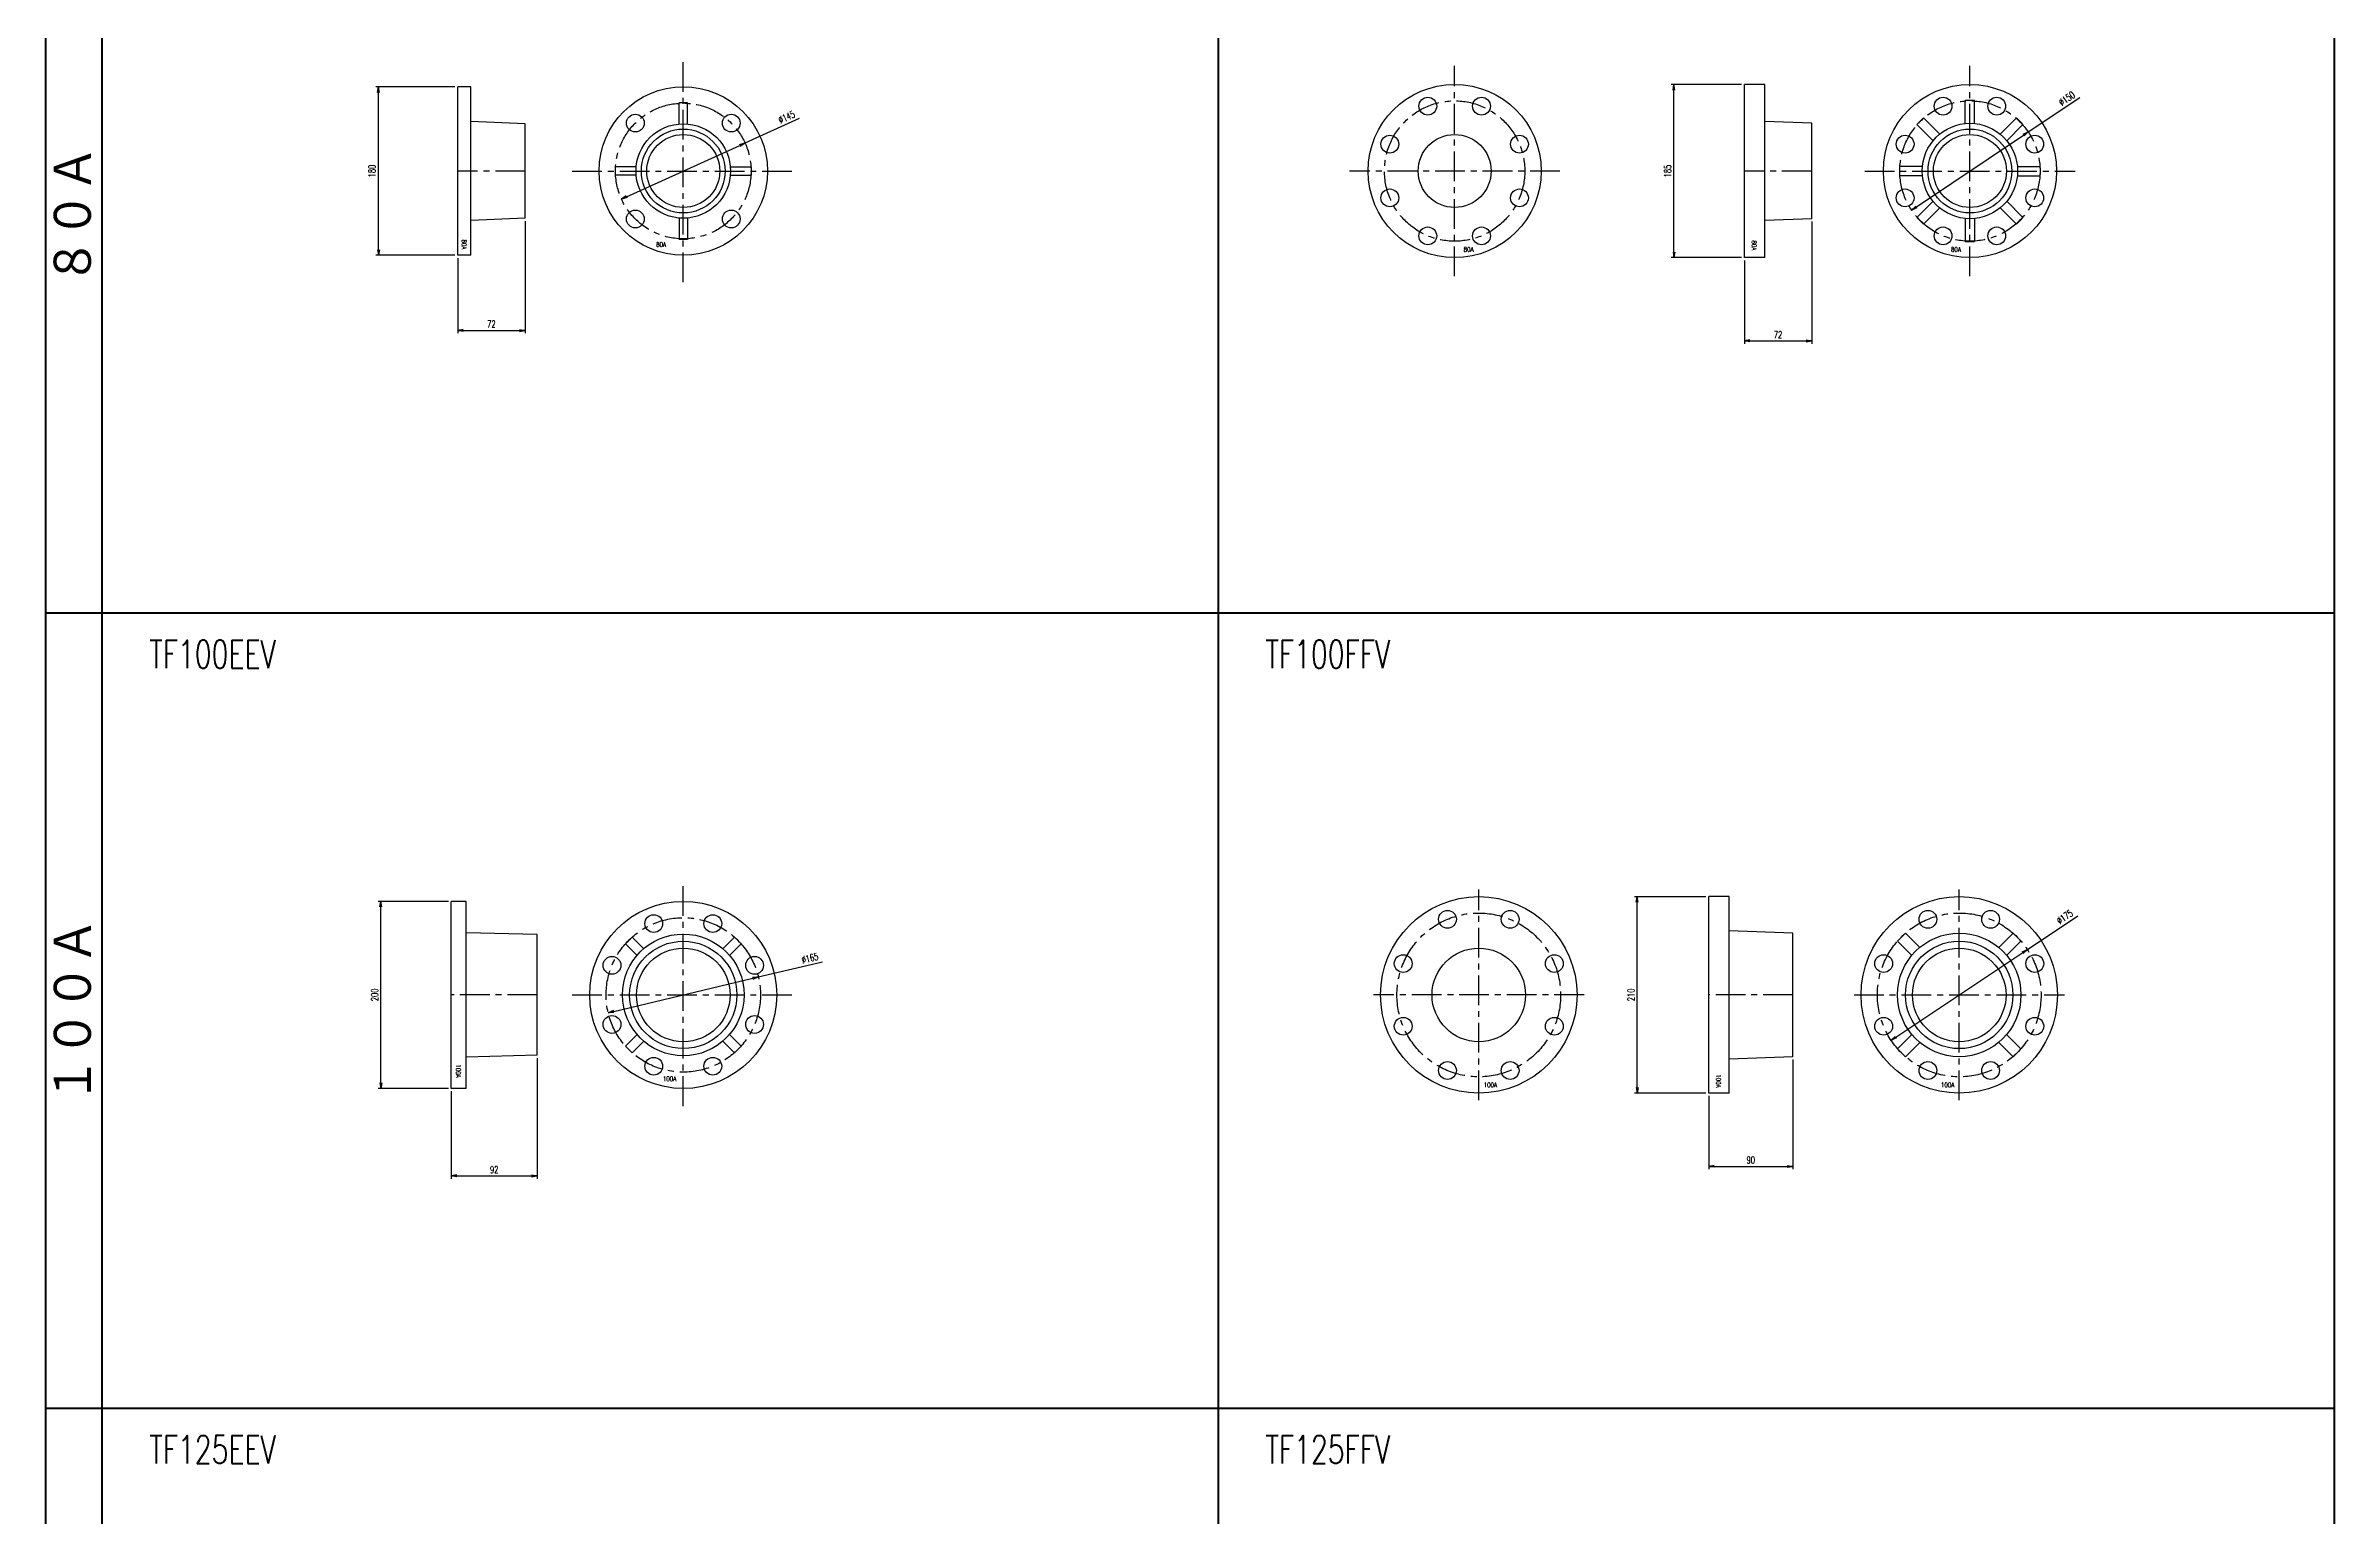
# Model space of a CAD drawing. Header units: millimetres. Extents: x 1711 to 90196, y -23291 to 8516.
# Drawn here: x 35937 to 38383, y -18806 to -17235 of the extents above; entities that cross this region are included whole.
import ezdxf
from ezdxf.enums import TextEntityAlignment as Align

# ---------------------------------------------------------------- set-up
doc = ezdxf.new("R2010")
doc.units = ezdxf.units.MM
doc.header["$PDMODE"] = 35
doc.linetypes.add('CENTER', pattern=[50.8, 31.75, -6.35, 6.35, -6.35])
for name, color, linetype in [('CEN', 2, 'CENTER'), ('寸法', 2, 'Continuous'), ('配管-CVP', 4, 'Continuous'), ('＃配管（PVC)', 21, 'Continuous')]:
    doc.layers.add(name, color=color, linetype=linetype)
doc.layers.add('line', color=153, linetype='Continuous', lineweight=50)
doc.styles.add('kpk', font='romans.shx', dxfattribs={"width": 0.7, "bigfont": 'extfont2.shx'})
doc.styles.get("Standard").update_dxf_attribs({"font": 'romans.shx', "bigfont": 'extfont.shx'})
doc.dimstyles.new('KPK-3', dxfattribs={"dimscale": 3, "dimtxt": 2.5, "dimasz": 2, "dimexe": 1, "dimexo": 1, "dimgap": 1, "dimtad": 3, "dimdec": 1, "dimdsep": 46, "dimtxsty": 'kpk', "dimblk": 'OPEN', "dimcen": 2.5, "dimclrd": 2, "dimclre": 2, "dimclrt": 4, "dimadec": 1, "dimazin": 2, "dimtfac": 1, "dimtdec": 1, "dimtmove": 0, "dimatfit": 2, "dimldrblk": 'OPEN', "dimfxl": 0, "dimlwd": -1, "dimlwe": -1, "dimarcsym": 0})

# ---------------------------------------------------------------- blocks, each defined once
blk = doc.blocks.new('_Open')
at = {"color": 0, "linetype": 'ByBlock', "lineweight": -2}
for p, q in [((-1, 0.17), (0, 0)), ((-1, -0.17), (0, 0)), ((0, 0), (-1, 0))]:
    blk.add_line(p, q, dxfattribs=at)
blk = doc.blocks.new('*D1947')
at = {"layer": 'Defpoints', "color": 0, "transparency": 16777216}
for p in [(38055.3, -18200.8), (37909.7, -18297.9)]:
    blk.add_point(p, dxfattribs=at)
at = {"layer": '寸法', "color": 2, "transparency": 16777216}
for p, q in [((38055.3, -18200.8), (38109.1, -18164.9)), ((37914.7, -18294.6), (38050.3, -18204.2))]:
    blk.add_line(p, q, dxfattribs=at)
at = {"layer": '寸法', "color": 2, "transparency": 16777216, "xscale": 6, "yscale": 6, "zscale": 6}
for p, rotation in [((38055.3, -18200.8), 33.70120844971775), ((37909.7, -18297.9), 213.7012084497177)]:
    blk.add_blockref('_Open', p, dxfattribs=dict(at, rotation=rotation))
at = {"layer": '寸法', "color": 4, "transparency": 16777216, "insert": (38095.3, -18166), "char_height": 7.5, "attachment_point": 5, "rotation": 33.7012, "style": 'kpk', "bg_fill": 3, "box_fill_scale": 1.1, "bg_fill_color": 256, "bg_fill_true_color": 13158600, "bg_fill_transparency": 0}
blk.add_mtext('∅175', dxfattribs=at)
blk = doc.blocks.new('*D1951')
at = {"layer": 'Defpoints', "color": 0, "transparency": 16777216}
for p in [(37638.2, -18144.4), (37714.6, -18144.4), (37714.6, -18354.4)]:
    blk.add_point(p, dxfattribs=at)
at = {"layer": '寸法', "color": 2, "transparency": 16777216}
for p, q in [((37711.6, -18144.4), (37635.2, -18144.4)), ((37638.2, -18348.4), (37638.2, -18150.4)), ((37711.6, -18354.4), (37635.2, -18354.4))]:
    blk.add_line(p, q, dxfattribs=at)
at = {"layer": '寸法', "color": 2, "transparency": 16777216, "xscale": 6, "yscale": 6, "zscale": 6}
for p, rotation in [((37638.2, -18144.4), 90), ((37638.2, -18354.4), 270)]:
    blk.add_blockref('_Open', p, dxfattribs=dict(at, rotation=rotation))
at = {"layer": '寸法', "color": 4, "transparency": 16777216, "insert": (37631.5, -18249.4), "char_height": 7.5, "attachment_point": 5, "rotation": 90, "style": 'kpk', "bg_fill": 3, "box_fill_scale": 1.1, "bg_fill_color": 256, "bg_fill_true_color": 13158600, "bg_fill_transparency": 0}
blk.add_mtext('210', dxfattribs=at)
blk = doc.blocks.new('*D1952')
at = {"layer": 'Defpoints', "color": 0, "transparency": 16777216}
for p in [(37824.7, -17420), (37752.7, -17461.5), (37824.7, -17550.5)]:
    blk.add_point(p, dxfattribs=at)
at = {"layer": '寸法', "color": 2, "transparency": 16777216}
for p, q in [((37824.7, -17423), (37824.7, -17553.5)), ((37752.7, -17464.5), (37752.7, -17553.5)), ((37758.7, -17550.5), (37818.7, -17550.5))]:
    blk.add_line(p, q, dxfattribs=at)
at = {"layer": '寸法', "color": 2, "transparency": 16777216, "xscale": 6, "yscale": 6, "zscale": 6, "rotation": 180}
blk.add_blockref('_Open', (37752.7, -17550.5), dxfattribs=at)
at = {"layer": '寸法', "color": 2, "transparency": 16777216, "xscale": 6, "yscale": 6, "zscale": 6}
blk.add_blockref('_Open', (37824.7, -17550.5), dxfattribs=at)
at = {"layer": '寸法', "color": 4, "transparency": 16777216, "insert": (37788.7, -17543.7), "char_height": 7.5, "attachment_point": 5, "style": 'kpk', "bg_fill": 3, "box_fill_scale": 1.1, "bg_fill_color": 256, "bg_fill_true_color": 13158600, "bg_fill_transparency": 0}
blk.add_mtext('72', dxfattribs=at)
blk = doc.blocks.new('*D1953')
at = {"layer": 'Defpoints', "color": 0, "transparency": 16777216}
for p in [(37804.6, -18315.4), (37714.6, -18354.4), (37804.6, -18432.6)]:
    blk.add_point(p, dxfattribs=at)
at = {"layer": '寸法', "color": 2, "transparency": 16777216}
for p, q in [((37804.6, -18318.4), (37804.6, -18435.6)), ((37714.6, -18357.4), (37714.6, -18435.6)), ((37720.6, -18432.6), (37798.6, -18432.6))]:
    blk.add_line(p, q, dxfattribs=at)
at = {"layer": '寸法', "color": 2, "transparency": 16777216, "xscale": 6, "yscale": 6, "zscale": 6, "rotation": 180}
blk.add_blockref('_Open', (37714.6, -18432.6), dxfattribs=at)
at = {"layer": '寸法', "color": 2, "transparency": 16777216, "xscale": 6, "yscale": 6, "zscale": 6}
blk.add_blockref('_Open', (37804.6, -18432.6), dxfattribs=at)
at = {"layer": '寸法', "color": 4, "transparency": 16777216, "insert": (37759.6, -18425.9), "char_height": 7.5, "attachment_point": 5, "style": 'kpk', "bg_fill": 3, "box_fill_scale": 1.1, "bg_fill_color": 256, "bg_fill_true_color": 13158600, "bg_fill_transparency": 0}
blk.add_mtext('90', dxfattribs=at)
blk = doc.blocks.new('*D1954')
at = {"layer": 'Defpoints', "color": 0, "transparency": 16777216}
for p in [(37677.5, -17276.5), (37752.7, -17276.5), (37752.7, -17461.5)]:
    blk.add_point(p, dxfattribs=at)
at = {"layer": '寸法', "color": 2, "transparency": 16777216}
for p, q in [((37749.7, -17276.5), (37674.5, -17276.5)), ((37677.5, -17455.5), (37677.5, -17282.5)), ((37749.7, -17461.5), (37674.5, -17461.5))]:
    blk.add_line(p, q, dxfattribs=at)
at = {"layer": '寸法', "color": 2, "transparency": 16777216, "xscale": 6, "yscale": 6, "zscale": 6}
for p, rotation in [((37677.5, -17276.5), 90), ((37677.5, -17461.5), 270)]:
    blk.add_blockref('_Open', p, dxfattribs=dict(at, rotation=rotation))
at = {"layer": '寸法', "color": 4, "transparency": 16777216, "insert": (37670.8, -17369), "char_height": 7.5, "attachment_point": 5, "rotation": 90, "style": 'kpk', "bg_fill": 3, "box_fill_scale": 1.1, "bg_fill_color": 256, "bg_fill_true_color": 13158600, "bg_fill_transparency": 0}
blk.add_mtext('185', dxfattribs=at)
blk = doc.blocks.new('*D1955')
at = {"layer": 'Defpoints', "color": 0, "transparency": 16777216}
for p in [(38056.2, -17327.2), (37931.6, -17410.7)]:
    blk.add_point(p, dxfattribs=at)
at = {"layer": '寸法', "color": 2, "transparency": 16777216}
for p, q in [((38056.2, -17327.2), (38111.4, -17290.3)), ((37936.6, -17407.3), (38051.2, -17330.6))]:
    blk.add_line(p, q, dxfattribs=at)
at = {"layer": '寸法', "color": 2, "transparency": 16777216, "xscale": 6, "yscale": 6, "zscale": 6}
for p, rotation in [((38056.2, -17327.2), 33.79635234557486), ((37931.6, -17410.7), 213.7963523455749)]:
    blk.add_blockref('_Open', p, dxfattribs=dict(at, rotation=rotation))
at = {"layer": '寸法', "color": 4, "transparency": 16777216, "insert": (38097.5, -17291.5), "char_height": 7.5, "attachment_point": 5, "rotation": 33.7964, "style": 'kpk', "bg_fill": 3, "box_fill_scale": 1.1, "bg_fill_color": 256, "bg_fill_true_color": 13158600, "bg_fill_transparency": 0}
blk.add_mtext('∅150', dxfattribs=at)
blk = doc.blocks.new('*D3117')
at = {"layer": 'Defpoints', "color": 0, "transparency": 16777216}
for p in [(36292.4, -17279), (36377.1, -17279), (36377.1, -17459)]:
    blk.add_point(p, dxfattribs=at)
at = {"layer": '寸法', "color": 2, "transparency": 16777216}
for p, q in [((36374.1, -17279), (36289.4, -17279)), ((36292.4, -17453), (36292.4, -17285)), ((36374.1, -17459), (36289.4, -17459))]:
    blk.add_line(p, q, dxfattribs=at)
at = {"layer": '寸法', "color": 2, "transparency": 16777216, "xscale": 6, "yscale": 6, "zscale": 6}
for p, rotation in [((36292.4, -17279), 90), ((36292.4, -17459), 270)]:
    blk.add_blockref('_Open', p, dxfattribs=dict(at, rotation=rotation))
at = {"layer": '寸法', "color": 4, "transparency": 16777216, "insert": (36285.6, -17369), "char_height": 7.5, "attachment_point": 5, "rotation": 90, "style": 'kpk', "bg_fill": 3, "box_fill_scale": 1.1, "bg_fill_color": 256, "bg_fill_true_color": 13158600, "bg_fill_transparency": 0}
blk.add_mtext('180', dxfattribs=at)
blk = doc.blocks.new('*D3118')
at = {"layer": 'Defpoints', "color": 0, "transparency": 16777216}
for p in [(36684.3, -17339), (36552.3, -17398.9)]:
    blk.add_point(p, dxfattribs=at)
at = {"layer": '寸法', "color": 2, "transparency": 16777216}
for p, q in [((36684.3, -17339), (36742.6, -17312.5)), ((36557.7, -17396.5), (36678.8, -17341.5))]:
    blk.add_line(p, q, dxfattribs=at)
at = {"layer": '寸法', "color": 2, "transparency": 16777216, "xscale": 6, "yscale": 6, "zscale": 6}
for p, rotation in [((36684.3, -17339), 24.43038676664701), ((36552.3, -17398.9), 204.430386766647)]:
    blk.add_blockref('_Open', p, dxfattribs=dict(at, rotation=rotation))
at = {"layer": '寸法', "color": 4, "transparency": 16777216, "insert": (36728.8, -17311.3), "char_height": 7.5, "attachment_point": 5, "rotation": 24.4304, "style": 'kpk', "bg_fill": 3, "box_fill_scale": 1.1, "bg_fill_color": 256, "bg_fill_true_color": 13158600, "bg_fill_transparency": 0}
blk.add_mtext('∅145', dxfattribs=at)
blk = doc.blocks.new('*D3119')
at = {"layer": 'Defpoints', "color": 0, "transparency": 16777216}
for p in [(36449.1, -17419.5), (36377.1, -17459), (36449.1, -17539.3)]:
    blk.add_point(p, dxfattribs=at)
at = {"layer": '寸法', "color": 2, "transparency": 16777216}
for p, q in [((36449.1, -17422.5), (36449.1, -17542.3)), ((36377.1, -17462), (36377.1, -17542.3)), ((36383.1, -17539.3), (36443.1, -17539.3))]:
    blk.add_line(p, q, dxfattribs=at)
at = {"layer": '寸法', "color": 2, "transparency": 16777216, "xscale": 6, "yscale": 6, "zscale": 6, "rotation": 180}
blk.add_blockref('_Open', (36377.1, -17539.3), dxfattribs=at)
at = {"layer": '寸法', "color": 2, "transparency": 16777216, "xscale": 6, "yscale": 6, "zscale": 6}
blk.add_blockref('_Open', (36449.1, -17539.3), dxfattribs=at)
at = {"layer": '寸法', "color": 4, "transparency": 16777216, "insert": (36413.1, -17532.5), "char_height": 7.5, "attachment_point": 5, "style": 'kpk', "bg_fill": 3, "box_fill_scale": 1.1, "bg_fill_color": 256, "bg_fill_true_color": 13158600, "bg_fill_transparency": 0}
blk.add_mtext('72', dxfattribs=at)
blk = doc.blocks.new('*D3120')
at = {"layer": 'Defpoints', "color": 0, "transparency": 16777216}
for p in [(36295, -18149.4), (36370.1, -18149.4), (36370.1, -18349.4)]:
    blk.add_point(p, dxfattribs=at)
at = {"layer": '寸法', "color": 2, "transparency": 16777216}
for p, q in [((36367.1, -18149.4), (36292, -18149.4)), ((36295, -18343.4), (36295, -18155.4)), ((36367.1, -18349.4), (36292, -18349.4))]:
    blk.add_line(p, q, dxfattribs=at)
at = {"layer": '寸法', "color": 2, "transparency": 16777216, "xscale": 6, "yscale": 6, "zscale": 6}
for p, rotation in [((36295, -18149.4), 90), ((36295, -18349.4), 270)]:
    blk.add_blockref('_Open', p, dxfattribs=dict(at, rotation=rotation))
at = {"layer": '寸法', "color": 4, "transparency": 16777216, "insert": (36288.3, -18249.4), "char_height": 7.5, "attachment_point": 5, "rotation": 90, "style": 'kpk', "bg_fill": 3, "box_fill_scale": 1.1, "bg_fill_color": 256, "bg_fill_true_color": 13158600, "bg_fill_transparency": 0}
blk.add_mtext('200', dxfattribs=at)
blk = doc.blocks.new('*D3121')
at = {"layer": 'Defpoints', "color": 0, "transparency": 16777216}
for p in [(36698.5, -18230.2), (36538, -18268.5)]:
    blk.add_point(p, dxfattribs=at)
at = {"layer": '寸法', "color": 2, "transparency": 16777216}
for p, q in [((36698.5, -18230.2), (36767, -18213.9)), ((36543.9, -18267.1), (36692.7, -18231.6))]:
    blk.add_line(p, q, dxfattribs=at)
at = {"layer": '寸法', "color": 2, "transparency": 16777216, "xscale": 6, "yscale": 6, "zscale": 6}
for p, rotation in [((36698.5, -18230.2), 13.42436588702521), ((36538, -18268.5), 193.4243658870252)]:
    blk.add_blockref('_Open', p, dxfattribs=dict(at, rotation=rotation))
at = {"layer": '寸法', "color": 4, "transparency": 16777216, "insert": (36753.7, -18210.1), "char_height": 7.5, "attachment_point": 5, "rotation": 13.4244, "style": 'kpk', "bg_fill": 3, "box_fill_scale": 1.1, "bg_fill_color": 256, "bg_fill_true_color": 13158600, "bg_fill_transparency": 0}
blk.add_mtext('∅165', dxfattribs=at)
blk = doc.blocks.new('*D3122')
at = {"layer": 'Defpoints', "color": 0, "transparency": 16777216}
for p in [(36462.1, -18313.9), (36370.1, -18349.4), (36462.1, -18442.8)]:
    blk.add_point(p, dxfattribs=at)
at = {"layer": '寸法', "color": 2, "transparency": 16777216}
for p, q in [((36462.1, -18316.9), (36462.1, -18445.8)), ((36370.1, -18352.4), (36370.1, -18445.8)), ((36376.1, -18442.8), (36456.1, -18442.8))]:
    blk.add_line(p, q, dxfattribs=at)
at = {"layer": '寸法', "color": 2, "transparency": 16777216, "xscale": 6, "yscale": 6, "zscale": 6, "rotation": 180}
blk.add_blockref('_Open', (36370.1, -18442.8), dxfattribs=at)
at = {"layer": '寸法', "color": 2, "transparency": 16777216, "xscale": 6, "yscale": 6, "zscale": 6}
blk.add_blockref('_Open', (36462.1, -18442.8), dxfattribs=at)
at = {"layer": '寸法', "color": 4, "transparency": 16777216, "insert": (36416.1, -18436.1), "char_height": 7.5, "attachment_point": 5, "style": 'kpk', "bg_fill": 3, "box_fill_scale": 1.1, "bg_fill_color": 256, "bg_fill_true_color": 13158600, "bg_fill_transparency": 0}
blk.add_mtext('92', dxfattribs=at)
blk = doc.blocks.new('A$Cad8c2615')
at = {"layer": 'line'}
for p, q in [((0, -11777.5), (0, 0)), ((60, 0), (60, -11777.5)), ((2446.7, 0), (2446.7, -11777.5)), ((1253.3, -160), (1253.3, -11777.5)), ((0, -6327.5), (2446.7, -6327.5)), ((0, -7177.5), (2446.7, -7177.5))]:
    blk.add_line(p, q, dxfattribs=at)
at = {"layer": 'line', "char_height": 45, "attachment_point": 5, "rotation": 90}
for s, insert in [('８０Ａ', (30, -5902.5)), ('１００Ａ', (30, -6752.5))]:
    blk.add_mtext(s, dxfattribs=dict(at, insert=insert))
at = {"layer": 'line', "char_height": 30, "attachment_point": 4}
for s, insert in [('{\\W0.7;TF100EEV}', (110.7, -6371.6)), ('{\\W0.7;TF100FFV}', (1304, -6371.6)), ('{\\W0.7;TF125EEV}', (110.7, -7221.6)), ('{\\W0.7;TF125FFV}', (1304, -7221.6))]:
    blk.add_mtext(s, dxfattribs=dict(at, insert=insert))
blk = doc.blocks.new('TS-F-(JIS10K)80A-T')
at = {"layer": '＃配管（PVC)', "color": 2, "linetype": 'CENTER'}
for p, q in [((0, -112.5), (0, 112.5)), ((-112.5, 0), (112.5, 0))]:
    blk.add_line(p, q, dxfattribs=at)
at = {"layer": '＃配管（PVC)', "color": 0, "linetype": 'ByBlock'}
for p, q in [((-5, 50.75431), (-5, 75.229941)), ((5, 50.75431), (5, 75.229941)), ((-39.424251, 32.353183), (-56.731135, 49.660068)), ((-32.353183, 39.424251), (-49.660068, 56.731136)), ((32.353183, 39.424251), (49.660067, 56.731136)), ((39.424251, 32.353183), (56.731135, 49.660068)), ((-50.75431, 5), (-75.229941, 5)), ((50.75431, 5), (75.229941, 5)), ((-50.75431, -5), (-75.229941, -5)), ((50.75431, -5), (75.229941, -5)), ((-39.424251, -32.353183), (-56.731135, -49.660067)), ((-32.353183, -39.42425), (-49.660068, -56.731135)), ((32.353183, -39.42425), (49.660067, -56.731135)), ((39.424251, -32.353183), (56.731135, -49.660067)), ((-5, -50.75431), (-5, -75.22994)), ((5, -50.75431), (5, -75.22994))]:
    blk.add_line(p, q, dxfattribs=at)
for centre, radius in [((0, 0), 92.5), ((-28.701258, 69.290965), 9.5), ((28.701257, 69.290965), 9.5), ((0, 0), 51), ((-69.290965, 28.701258), 9.5), ((0, 0), 44.8), ((0, 0), 39), ((69.290965, 28.701258), 9.5), ((-69.290965, -28.701257), 9.5), ((69.290965, -28.701257), 9.5), ((-28.701258, -69.290965), 9.5), ((28.701257, -69.290965), 9.5)]:
    blk.add_circle(centre, radius, dxfattribs=at)
at = {"layer": '＃配管（PVC)', "color": 2, "linetype": 'CENTER'}
blk.add_circle((0, 0), 75, dxfattribs=at)
at = {"layer": '＃配管（PVC)', "color": 0, "linetype": 'ByBlock'}
for start, end in [(86.197549, 93.802451), (131.197549, 138.802451), (41.197549, 48.802451), (176.197549, 183.802451), (356.197549, 3.802451), (221.197549, 228.802451), (311.197549, 318.802451), (266.197549, 273.802451)]:
    blk.add_arc((0, 0), 75.395915, start, end, dxfattribs=at)
at = {"layer": 'Defpoints', "color": 6, "style": 'kpk', "width": 0.7}
blk.add_text('80A', height=5, dxfattribs=at).set_placement((-14.944447, -83.711495), align=Align.MIDDLE)
blk = doc.blocks.new('TS-F-(JIS10K)80A-F')
at = {"layer": '＃配管（PVC)', "color": 0, "linetype": 'ByBlock'}
for p, q in [((0, -92.5), (0, 92.5)), ((22, 92.5), (0, 92.5)), ((22, -92.5), (22, 92.5)), ((72, 51), (22, 53)), ((72, -51), (72, 51)), ((72, -51), (22, -53)), ((22, -92.5), (0, -92.5))]:
    blk.add_line(p, q, dxfattribs=at)
at = {"layer": '＃配管（PVC)', "color": 2, "linetype": 'CENTER'}
blk.add_line((72, 0), (0, 0), dxfattribs=at)
at = {"layer": 'Defpoints', "color": 6, "style": 'kpk', "width": 0.7}
blk.add_text('80A', height=5, rotation=270, dxfattribs=at).set_placement((10.5, -79.5), align=Align.MIDDLE)
blk = doc.blocks.new('TS-F-(JIS10K)80A-B')
at = {"layer": '＃配管（PVC)', "color": 2, "linetype": 'CENTER'}
for p, q in [((0, -112.5), (0, 112.5)), ((112.5, 0), (-112.5, 0))]:
    blk.add_line(p, q, dxfattribs=at)
at = {"layer": '＃配管（PVC)', "color": 0, "linetype": 'ByBlock'}
for centre, radius in [((0, 0), 92.5), ((-28.7, 69.3), 9.5), ((28.7, 69.3), 9.5), ((-69.3, 28.7), 9.5), ((0, 0), 39), ((69.3, 28.7), 9.5), ((-69.3, -28.7), 9.5), ((69.3, -28.7), 9.5), ((-28.7, -69.3), 9.5), ((28.7, -69.3), 9.5)]:
    blk.add_circle(centre, radius, dxfattribs=at)
at = {"layer": '＃配管（PVC)', "color": 2, "linetype": 'CENTER'}
blk.add_circle((0, 0), 75, dxfattribs=at)
at = {"layer": 'Defpoints', "color": 6, "style": 'kpk', "width": 0.7}
blk.add_text('80A', height=5, dxfattribs=at).set_placement((14.9, -83.7), align=Align.MIDDLE)
blk = doc.blocks.new('TS-F-(JIS10K)100A-T')
at = {"layer": '＃配管（PVC)', "color": 2, "linetype": 'CENTER'}
for p, q in [((0, -112.5), (0, 112.5)), ((-112.5, 0), (112.5, 0))]:
    blk.add_line(p, q, dxfattribs=at)
at = {"layer": '＃配管（PVC)', "color": 0, "linetype": 'ByBlock'}
for p, q in [((-50.7, 42.2), (-66, 57.5)), ((-42.2, 50.7), (-57.5, 66)), ((42.2, 50.7), (57.5, 66)), ((50.7, 42.2), (66, 57.5)), ((-50.7, -42.2), (-66, -57.5)), ((50.7, -42.2), (66, -57.5)), ((-42.2, -50.7), (-57.5, -66)), ((42.2, -50.7), (57.5, -66))]:
    blk.add_line(p, q, dxfattribs=at)
for centre, radius in [((0, 0), 105), ((-33.5, 80.8), 9.5), ((33.5, 80.8), 9.5), ((0, 0), 66), ((0, 0), 57.4), ((0, 0), 50), ((-80.8, 33.5), 9.5), ((80.8, 33.5), 9.5), ((-80.8, -33.5), 9.5), ((80.8, -33.5), 9.5), ((-33.5, -80.8), 9.5), ((33.5, -80.8), 9.5)]:
    blk.add_circle(centre, radius, dxfattribs=at)
at = {"layer": '＃配管（PVC)', "color": 2, "linetype": 'CENTER'}
blk.add_circle((0, 0), 87.5, dxfattribs=at)
at = {"layer": '＃配管（PVC)', "color": 0, "linetype": 'ByBlock'}
for start, end in [(131.0681, 138.9319), (41.0681, 48.9319), (221.0681, 228.9319), (311.0681, 318.9319)]:
    blk.add_arc((0, 0), 87.5, start, end, dxfattribs=at)
at = {"layer": 'Defpoints', "color": 6, "style": 'kpk', "width": 0.7}
blk.add_text('100A', height=5, dxfattribs=at).set_placement((-12.4, -96.2), align=Align.MIDDLE)
blk = doc.blocks.new('TS-F-(JIS10K)100A-F')
at = {"layer": '＃配管（PVC)', "color": 0, "linetype": 'ByBlock'}
for p, q in [((0, -105), (0, 105)), ((22, 105), (0, 105)), ((22, -105), (22, 105)), ((90, 66), (22, 68.5)), ((90, -66), (90, 66)), ((90, -66), (22, -68.5)), ((22, -105), (0, -105))]:
    blk.add_line(p, q, dxfattribs=at)
at = {"layer": '＃配管（PVC)', "color": 2, "linetype": 'CENTER'}
blk.add_line((90, 0), (0, 0), dxfattribs=at)
at = {"layer": 'Defpoints', "color": 6, "style": 'kpk', "width": 0.7}
blk.add_text('100A', height=5, rotation=270, dxfattribs=at).set_placement((10.5, -92), align=Align.MIDDLE)
blk = doc.blocks.new('TS-F-(JIS10K)100A-B')
at = {"layer": '＃配管（PVC)', "color": 2, "linetype": 'CENTER'}
for p, q in [((0, -112.5), (0, 112.5)), ((112.5, 0), (-112.5, 0))]:
    blk.add_line(p, q, dxfattribs=at)
at = {"layer": '＃配管（PVC)', "color": 0, "linetype": 'ByBlock'}
for centre, radius in [((0, 0), 105), ((-33.5, 80.8), 9.5), ((33.5, 80.8), 9.5), ((0, 0), 50), ((-80.8, 33.5), 9.5), ((80.8, 33.5), 9.5), ((-80.8, -33.5), 9.5), ((80.8, -33.5), 9.5), ((-33.5, -80.8), 9.5), ((33.5, -80.8), 9.5)]:
    blk.add_circle(centre, radius, dxfattribs=at)
at = {"layer": '＃配管（PVC)', "color": 2, "linetype": 'CENTER'}
blk.add_circle((0, 0), 87.5, dxfattribs=at)
at = {"layer": 'Defpoints', "color": 6, "style": 'kpk', "width": 0.7}
blk.add_text('100A', height=5, dxfattribs=at).set_placement((12.4, -96.2), align=Align.MIDDLE)

msp = doc.modelspace()

# ---------------------------------------------------------------- linework, layer by layer
at = {"layer": 'CEN'}
for p, q in [((36618.2728, -17487.7049), (36618.2728, -17250.2049)), ((36449.0916, -17368.9549), (36377.0916, -17368.9549)), ((36499.5228, -17368.9549), (36737.0228, -17368.9549)), ((36618.2728, -18368.1354), (36618.2728, -18130.6354)), ((36462.0918, -18249.3854), (36370.0918, -18249.3854)), ((36499.5228, -18249.3854), (36737.0228, -18249.3854))]:
    msp.add_line(p, q, dxfattribs=at)
for centre, radius in [((36618.2728, -17368.9549), 72.5), ((36618.2728, -18249.3854), 82.5)]:
    msp.add_circle(centre, radius, dxfattribs=at)
at = {"layer": '配管-CVP', "color": 0, "linetype": 'ByBlock'}
for p, q in [((36377.0916, -17458.9549), (36377.0916, -17278.9549)), ((36391.0916, -17278.9549), (36377.0916, -17278.9549)), ((36391.0916, -17458.9549), (36391.0916, -17278.9549)), ((36613.7728, -17318.6558), (36613.7728, -17296.1623)), ((36622.7728, -17318.6558), (36622.7728, -17296.1623)), ((36449.0916, -17318.4549), (36391.0916, -17315.9549)), ((36449.0916, -17419.4549), (36449.0916, -17318.4549)), ((36567.9737, -17364.4549), (36545.4803, -17364.4549)), ((36668.5719, -17364.4549), (36691.0653, -17364.4549)), ((36567.9737, -17373.4549), (36545.4803, -17373.4549)), ((36668.5719, -17373.4549), (36691.0653, -17373.4549)), ((36449.0916, -17419.4549), (36391.0916, -17421.9549)), ((36613.7728, -17419.254), (36613.7728, -17441.7474)), ((36622.7728, -17419.254), (36622.7728, -17441.7474)), ((36391.0916, -17458.9549), (36377.0916, -17458.9549)), ((36370.0918, -18349.3854), (36370.0918, -18149.3854)), ((36386.0918, -18149.3854), (36370.0918, -18149.3854)), ((36386.0918, -18349.3854), (36386.0918, -18149.3854)), ((36462.0918, -18184.8854), (36386.0918, -18182.8854)), ((36462.0918, -18313.8854), (36462.0918, -18184.8854)), ((36568.6165, -18206.8002), (36556.5082, -18194.6919)), ((36575.6876, -18199.7291), (36563.5793, -18187.6208)), ((36660.858, -18199.7291), (36672.9663, -18187.6208)), ((36667.9291, -18206.8002), (36680.0374, -18194.6919)), ((36568.6165, -18291.9706), (36556.5082, -18304.0789)), ((36575.6876, -18299.0417), (36563.5793, -18311.15)), ((36660.858, -18299.0417), (36672.9663, -18311.15)), ((36667.9291, -18291.9706), (36680.0374, -18304.0789)), ((36462.0918, -18313.8854), (36386.0918, -18315.8854)), ((36386.0918, -18349.3854), (36370.0918, -18349.3854))]:
    msp.add_line(p, q, dxfattribs=at)
for centre, radius in [((36618.2728, -17368.9549), 90), ((36567.0076, -17317.6896), 9.5), ((36618.2728, -17368.9549), 50.5), ((36669.538, -17317.6896), 9.5), ((36618.2728, -17368.9549), 44.8), ((36618.2728, -17368.9549), 39), ((36567.0076, -17420.2201), 9.5), ((36669.538, -17420.2201), 9.5), ((36618.2728, -18249.3854), 100), ((36586.7014, -18173.1653), 9.5), ((36649.8442, -18173.1653), 9.5), ((36618.2728, -18249.3854), 65), ((36618.2728, -18249.3854), 57.35), ((36618.2728, -18249.3854), 50), ((36542.0527, -18217.814), 9.5), ((36694.4929, -18217.814), 9.5), ((36542.0527, -18280.9568), 9.5), ((36694.4929, -18280.9568), 9.5), ((36586.7014, -18325.6055), 9.5), ((36649.8442, -18325.6055), 9.5)]:
    msp.add_circle(centre, radius, dxfattribs=at)
for centre, radius, start, end in [((36618.2728, -17368.9549), 72.9315, 86.462503, 93.537497), ((36618.2728, -17368.9549), 72.9315, 176.462503, 183.537497), ((36618.2728, -17368.9549), 72.9315, 356.462503, 3.537497), ((36618.2728, -17368.9549), 72.9315, 266.462503, 273.537497), ((36618.2728, -18249.3854), 82.5, 131.525399, 138.474601), ((36618.2728, -18249.3854), 82.5, 41.525399, 48.474601), ((36618.2728, -18249.3854), 82.5, 221.525399, 228.474601), ((36618.2728, -18249.3854), 82.5, 311.525399, 318.474601)]:
    msp.add_arc(centre, radius, start, end, dxfattribs=at)

# ---------------------------------------------------------------- block references
at = {"layer": '配管-CVP', "linetype": 'ByBlock'}
for name, p in [('TS-F-(JIS10K)80A-B', (37442.9747, -17368.9549)), ('TS-F-(JIS10K)100A-B', (37468.7969, -18249.3854))]:
    msp.add_blockref(name, p, dxfattribs=at)

# ---------------------------------------------------------------- texts
at = {"layer": 'Defpoints', "color": 6, "style": 'kpk', "width": 0.7}
for s, p in [('80A', (36384.0245, -17447.4303)), ('100A', (36377.8645, -18330.8012))]:
    msp.add_text(s, height=5, rotation=270, dxfattribs=at).set_placement(p, align=Align.MIDDLE)
for s, p in [('80A', (36594.6619, -17447.4303)), ('100A', (36603.5745, -18338.9303))]:
    msp.add_text(s, height=5, dxfattribs=at).set_placement(p, align=Align.MIDDLE)

# ---------------------------------------------------------------- dimensions: what is measured, and where the dimension line sits
at = {"layer": '寸法'}
for p1, p2, picture, middle in [((37931.568, -17410.6731), (38056.221, -17327.2367), '*D1955', (38101.2927, -17297.068)), ((37909.662, -18297.9358), (38055.2519, -18200.835), '*D1947', (38099.0303, -18171.6371))]:
    dim = msp.add_diameter_dim_2p(p1=p1, p2=p2, dimstyle='KPK-3', dxfattribs=at)
    dim.commit()
    dim.dimension.update_dxf_attribs({"geometry": picture, "text_midpoint": middle, "dimtype": 163})
dim = msp.add_linear_dim(base=(37824.7133, -17550.4551), p1=(37752.7133, -17461.4549), p2=(37824.7133, -17419.9549), dimstyle='KPK-3', dxfattribs=at)
dim.commit()
dim.dimension.update_dxf_attribs({"geometry": '*D1952', "text_midpoint": (37788.7133, -17543.7051)})
dim = msp.add_linear_dim(base=(37638.2253, -18144.3854), p1=(37714.6269, -18354.3854), p2=(37714.6269, -18144.3854), angle=90, dimstyle='KPK-3', dxfattribs=at)
dim.commit()
dim.dimension.update_dxf_attribs({"geometry": '*D1951', "text_midpoint": (37631.4753, -18249.3854)})

# ---------------------------------------------------------------- next in the draw order: block references
at = {"layer": '配管-CVP', "linetype": 'ByBlock'}
for name, p in [('TS-F-(JIS10K)80A-T', (37993.8945, -17368.9549)), ('TS-F-(JIS10K)100A-T', (37982.4569, -18249.3854))]:
    msp.add_blockref(name, p, dxfattribs=at)

# ---------------------------------------------------------------- next in the draw order: dimensions: what is measured, and where the dimension line sits
at = {"layer": '寸法'}
for base, p1, p2, picture, middle in [((36292.3622, -17278.9549), (36377.0916, -17458.9549), (36377.0916, -17278.9549), '*D3117', (36285.6122, -17368.9549)), ((37677.5028, -17276.4549), (37752.7133, -17461.4549), (37752.7133, -17276.4549), '*D1954', (37670.7528, -17368.9549)), ((36295.0185, -18149.3854), (36370.0918, -18349.3854), (36370.0918, -18149.3854), '*D3120', (36288.2685, -18249.3854))]:
    dim = msp.add_linear_dim(base=base, p1=p1, p2=p2, angle=90, dimstyle='KPK-3', dxfattribs=at)
    dim.commit()
    dim.dimension.update_dxf_attribs({"geometry": picture, "text_midpoint": middle})
for p1, p2, picture, middle in [((36552.2641, -17398.94), (36684.2815, -17338.9698), '*D3118', (36731.5737, -17317.4868)), ((36538.0269, -18268.5387), (36698.5187, -18230.2321), '*D3121', (36755.24, -18216.6937))]:
    dim = msp.add_diameter_dim_2p(p1=p1, p2=p2, dimstyle='KPK-3', dxfattribs=at)
    dim.commit()
    dim.dimension.update_dxf_attribs({"geometry": picture, "text_midpoint": middle, "dimtype": 163})
dim = msp.add_linear_dim(base=(37804.6269, -18432.6405), p1=(37714.6269, -18354.3854), p2=(37804.6269, -18315.3854), dimstyle='KPK-3', dxfattribs=at)
dim.commit()
dim.dimension.update_dxf_attribs({"geometry": '*D1953', "text_midpoint": (37759.6269, -18425.8905)})

# ---------------------------------------------------------------- next in the draw order: block references
at = {"layer": '配管-CVP', "linetype": 'ByBlock'}
for name, p in [('TS-F-(JIS10K)80A-F', (37752.7133, -17368.9549)), ('TS-F-(JIS10K)100A-F', (37714.6269, -18249.3854))]:
    msp.add_blockref(name, p, dxfattribs=at)

# ---------------------------------------------------------------- next in the draw order: dimensions: what is measured, and where the dimension line sits
at = {"layer": '寸法'}
for base, p1, p2, picture, middle in [((36449.0916, -17539.2813), (36377.0916, -17458.9549), (36449.0916, -17419.4549), '*D3119', (36413.0916, -17532.5313)), ((36462.0918, -18442.8402), (36370.0918, -18349.3854), (36462.0918, -18313.8854), '*D3122', (36416.0918, -18436.0902))]:
    dim = msp.add_linear_dim(base=base, p1=p1, p2=p2, dimstyle='KPK-3', dxfattribs=at)
    dim.commit()
    dim.dimension.update_dxf_attribs({"geometry": picture, "text_midpoint": middle})

# ---------------------------------------------------------------- next in the draw order: block references
at = {"layer": 'line', "linetype": 'ByBlock'}
msp.add_blockref('A$Cad8c2615', (35936.6891, -11513.6234), dxfattribs=at)

doc.saveas('drawing.dxf')
